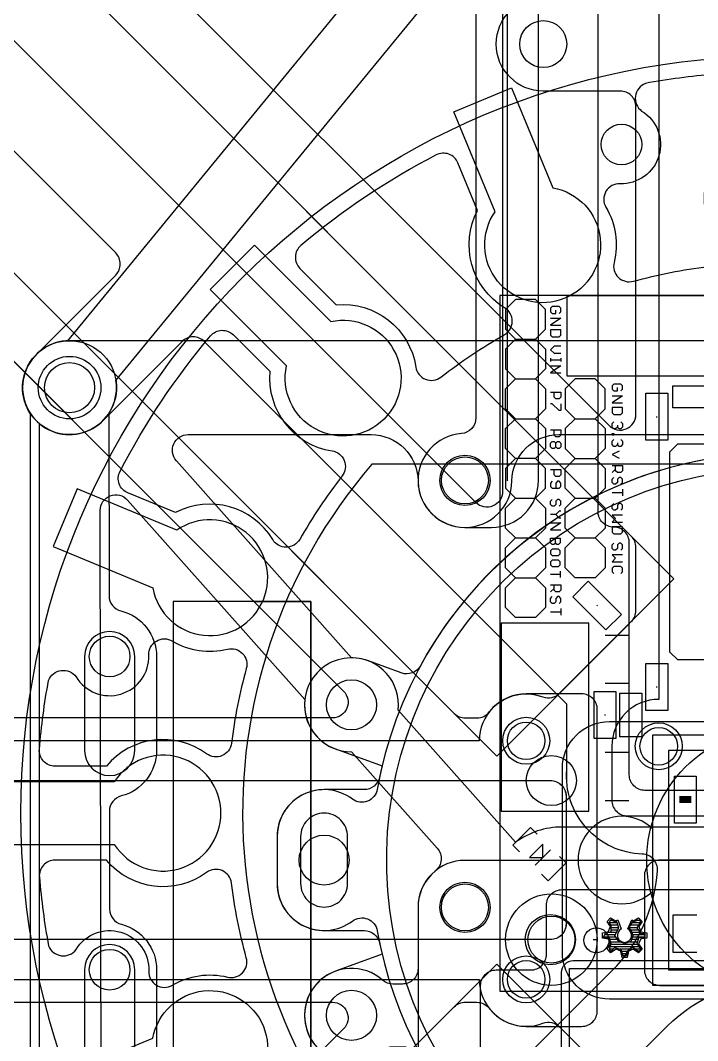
# Model space of a CAD drawing. Header units: inches. Extents: x 0 to 253, y 0 to 246.
# Drawn here: x 56.6 to 99.9, y 93.5 to 158.6 of the extents above; entities that cross this region are included whole.
import ezdxf

# ---------------------------------------------------------------- set-up
doc = ezdxf.new("R2010")
doc.units = ezdxf.units.IN
doc.header["$MEASUREMENT"] = 0
for name, color, linetype in [('2段目', 200, 'Continuous'), ('3段目', 1, 'Continuous'), ('4段目', 71, 'Continuous'), ('カバー', 6, 'Continuous'), ('カメラ', 7, 'Continuous'), ('ボールセンサ', 30, 'Continuous'), ('モーター', 1, 'Continuous'), ('基板', 4, 'Continuous'), ('穴', 3, 'Continuous'), ('部品', 2, 'Continuous')]:
    doc.layers.add(name, color=color, linetype=linetype)

# ---------------------------------------------------------------- blocks, each defined once
blk = doc.blocks.new('RECT')
blk.add_solid([(-0.5, -0.5), (0.5, -0.5), (-0.5, 0.5), (0.5, 0.5)])

msp = doc.modelspace()

# ---------------------------------------------------------------- linework, layer by layer
msp.add_lwpolyline([(94.92, 160.123, 0.414214), (95.92, 161.123), (95.92, 162.454, 0.231089), (95.535, 163.242, -0.200929), (94.4, 165.263, 0.380845), (93.407, 166.148), (83.549, 166.148, -0.142184), (83.013, 166.303), (66.774, 176.597, 0.351024), (63.047, 176.184), (57.625, 170.762, 0.414214), (57.625, 169.348), (94.213, 132.76, 0.668179), (95.92, 133.467), (95.92, 153.123, 0.414214), (94.92, 154.123), (90, 154.123, -1), (90, 160.123), (94.92, 160.123)], format="xyb")
for points in [[(85.761, 114.08, 0.231089), (86.549, 114.465, -0.329142), (89.982, 115.424, 0.295388), (91.044, 115.652), (95.627, 120.234, 0.198912), (95.92, 120.942), (95.92, 124.981, 0.198912), (95.627, 125.689), (54.089, 167.226), (42.774, 155.911), (84.311, 114.373, 0.198912), (85.019, 114.08)], [(14.391, 114.08), (12.694, 114.08, -0.231089), (11.906, 114.465, 0.366396), (8.111, 115.258, -0.606623), (6.641, 116.251, -0.071214), (13.748, 143.394, -0.522233), (15.353, 143.736, 0.507276), (18.525, 144.334, -0.517638), (20.135, 144.61), (23.683, 141.062, 0.414214), (27.925, 141.062), (36.41, 149.547, -0.414214), (37.824, 149.547, 0.517638), (41.043, 150.099, -0.517638), (42.652, 150.375), (77.24, 115.787, -0.668179), (76.533, 114.08), (21.391, 114.08, -0.414214), (20.391, 115.08), (20.391, 117.436, 1.863325), (15.391, 117.436), (15.391, 115.08, -0.414214)], [(7, 100.92), (7, 109.08, -0.414214), (8, 110.08), (90.46, 110.08, -0.414214), (91.46, 109.08), (91.46, 100.92, -0.414214), (90.46, 99.92), (8, 99.92, -0.414214)], [(97.46, 97), (101.7, 97, 0.414214), (102.7, 98), (102.7, 104, 0.414214), (101.7, 105), (97.46, 105, 0.414214), (96.46, 104), (96.46, 98, 0.414214)], [(8.74, 81.868, -0.030497), (6.641, 93.749, -0.606623), (8.111, 94.742, 0.366396), (11.906, 95.535, -0.231089), (12.694, 95.92), (76.533, 95.92, -0.668179), (77.24, 94.213), (42.652, 59.625, -0.517638), (41.043, 59.901, 0.517638), (37.824, 60.453, -0.414214), (36.41, 60.453), (27.925, 68.938, 0.414214), (23.683, 68.938), (20.135, 65.39, -0.517638), (18.525, 65.666, 0.507276), (15.353, 66.264, -0.522233), (13.748, 66.606, -0.022749), (10.637, 75.055, -0.424715), (11.322, 76.321), (16.964, 77.892, 1.863325), (15.623, 82.709), (9.981, 81.138, -0.424715)], [(95.627, 84.311), (54.796, 43.481, -0.414214), (53.382, 43.481), (43.481, 53.382, -0.414214), (43.481, 54.796), (84.311, 95.627, -0.198912), (85.019, 95.92), (85.761, 95.92, -0.231089), (86.549, 95.535, 0.329142), (89.982, 94.576, -0.295388), (91.044, 94.348), (94.348, 91.044, -0.295388), (94.576, 89.982, 0.329142), (95.535, 86.549, -0.231089), (95.92, 85.761), (95.92, 85.019, -0.198912)]]:
    msp.add_lwpolyline(points, format="xyb", close=True)
at = {"layer": '2段目'}
msp.add_lwpolyline([(85.699, 127.836), (52.321, 161.215, -0.414214), (52.321, 165.458), (61.989, 175.126, -0.351024), (68.201, 175.814), (82.225, 166.925, 0.142184), (84.902, 166.148), (86.407, 166.148, -0.414214), (87.407, 165.148), (87.407, 128.543, -0.668179)], format="xyb", close=True, dxfattribs=at)
for points in [[(105.004, 109.454), (96.5, 109.454, -0.414214), (95.5, 110.454), (95.5, 112.454), (95.5, 125.268, 0.414214), (94.5, 126.268), (94.5, 126.268, -0.414214), (93.5, 127.268), (93.5, 169.148, 0.414214)], [(91.5, 109.99), (91.5, 114.964), (68.339, 138.126, 0.414214), (66.924, 138.126), (61.854, 133.056, -1), (57.612, 137.298), (62.682, 142.369, 0.414214), (62.682, 143.783), (48.785, 157.679, 0.414214), (44.542, 157.679), (25.804, 138.941, -0.414214), (24.39, 138.941), (17.697, 145.634, 0.526966), (14.453, 145.029, 0.211181), (14.453, 64.971, 0.526966), (17.697, 64.366), (24.39, 71.059, -0.414214), (25.804, 71.059), (44.542, 52.321, 0.414214)], [(48.785, 52.321), (62.693, 66.228, 0.414214), (62.693, 67.643), (57.666, 72.669, -1), (61.909, 76.912), (66.936, 71.885, 0.414214), (68.35, 71.885), (94.393, 97.929, 0.181257), (97.299, 104.319, 0.425285), (96.332, 105.387, -0.428456), (91.5, 110.778)], [(52.321, 48.785), (97.929, 94.393, -0.197893), (105.002, 97.322, -0.198868), (112.071, 94.393), (157.679, 48.785, -0.414214)]]:
    msp.add_lwpolyline(points, format="xyb", dxfattribs=at)
at = {"layer": '3段目'}
for points in [[(105, 56.166), (127.861, 56.166, 0.414214), (130.861, 59.166), (130.861, 67.325, 0.198912), (130.568, 68.032), (128.517, 70.083, -0.668179), (129.224, 71.79), (150.212, 71.79, 0.6885), (152.212, 77.026), (152.212, 132.893, 0.69748), (150.267, 138.177), (59.733, 138.177, 0.697483), (57.788, 132.893), (57.788, 77.026, 0.6885), (59.788, 71.79), (80.776, 71.79, -0.668179), (81.483, 70.083), (79.432, 68.032, 0.198912), (79.139, 67.325), (79.139, 59.166, 0.414214), (82.139, 56.166)], [(131, 132.177), (142.695, 132.177, -0.647227), (143.442, 130.513), (132.242, 117.919, 0.447214), (129.27, 114.577), (121.763, 106.136, 0.160149), (118.796, 107.111), (105.076, 107.111), (91.204, 107.111, 0.160149), (88.237, 106.136), (80.73, 114.577, 0.447214), (77.758, 117.919), (66.558, 130.513, -0.647227), (67.305, 132.177), (79, 132.177, -0.410454), (82, 129.216, 0.98723), (88, 129.216, -0.410454), (90.999, 132.177), (119.001, 132.177, -0.410454), (122, 129.216, 0.98723), (128, 129.216, -0.410454)]]:
    msp.add_lwpolyline(points, format="xyb", close=True, dxfattribs=at)
for points in [[(81.999, 98.081, -0.414214), (80.999, 97.081), (80.395, 97.081, -0.182676), (79.733, 97.331, 2.21525), (79.733, 92.831, -0.182676), (80.395, 93.081), (80.999, 93.081, -0.414214), (81.999, 92.081), (81.999, 77.79, -0.414214), (80.999, 76.79), (62.024, 76.79, 0.028297), (61.784, 77.03), (61.692, 127.333, -0.690214), (63.439, 128), (74.769, 115.261, 0.447214), (77.741, 111.919), (83.226, 105.752, -0.42751), (83.109, 104.311, 0.226005), (81.999, 101.981), (81.999, 98.081)], [(85.999, 72.637), (85.999, 96.981, -0.414214), (86.999, 97.981), (89.204, 97.981, 0.414214), (90.204, 98.981), (90.204, 102.111, -0.414214), (91.204, 103.111), (118.794, 103.111, -0.414214), (119.794, 102.111), (119.794, 98.981, 0.414215), (120.794, 97.981), (122.999, 97.981)]]:
    msp.add_lwpolyline(points, format="xyb", dxfattribs=at)
for centre, radius in [((85, 129.254), 1.5), ((77.749, 114.919), 1.6), ((90.52, 110.08), 1.6), ((84.999, 101.981), 1.6), ((77.749, 95.081), 1.6)]:
    msp.add_circle(centre, radius, dxfattribs=at)
at = {"layer": '4段目'}
for points in [[(127.999, 71.013), (127.999, 101.981, 0.414214), (124.999, 104.981), (84.999, 104.981, 0.414214), (81.999, 101.981), (81.999, 71.013, -0.198912), (81.706, 70.306), (79.432, 68.032, 0.198912), (79.139, 67.325), (79.139, 64.739), (79.139, 59.166, 0.414214), (82.139, 56.166), (127.859, 56.166, 0.414214), (130.859, 59.166), (130.859, 67.325, 0.198912), (130.566, 68.032), (128.292, 70.306, -0.198912)], [(104.998, 98.576), (118.073, 98.576, -0.414214), (118.823, 97.826), (118.823, 79.126, -0.414214), (118.073, 78.376), (104.998, 78.376), (91.923, 78.376, -0.414214), (91.173, 79.126), (91.173, 97.826, -0.414214), (91.923, 98.576)]]:
    msp.add_lwpolyline(points, format="xyb", close=True, dxfattribs=at)
msp.add_lwpolyline([(91.673, 98.076), (118.323, 98.076), (118.323, 78.876), (91.673, 78.876)], close=True, dxfattribs=at)
for centre, radius in [((85, 129.254), 1.6), ((84.999, 101.981), 1.5), ((93.399, 99.876), 0.8)]:
    msp.add_circle(centre, radius, dxfattribs=at)
at = {"layer": 'カバー'}
for points in [[(115.62, 165.608), (115.62, 168.86), (115.62, 168.86, 0.414214), (114.62, 169.86), (105, 169.86), (95.38, 169.86, 0.414214), (94.38, 168.86), (94.38, 165.608, 0.414214), (97.38, 162.608), (97.38, 151.953), (97.38, 115.268, 0.414214), (94.38, 112.268), (94.38, 108.823), (94.38, 108.823, 0.414214), (95.38, 107.823), (105, 107.823), (114.62, 107.823, 0.414214), (115.62, 108.823), (115.62, 112.268), (115.62, 112.268, 0.414214), (112.62, 115.268), (112.62, 151.953), (112.62, 162.608, 0.414214)], [(49.225, 112.62), (12.54, 112.62, 0.414214), (9.54, 115.62), (5.995, 115.62, 0.414214), (4.995, 114.62), (4.995, 105), (4.995, 95.38, 0.414214), (5.995, 94.38), (9.54, 94.38, 0.414214), (12.54, 97.38), (49.225, 97.38), (85.91, 97.38, 0.414214), (88.91, 94.38), (92.455, 94.38, 0.414214), (93.455, 95.38), (93.455, 105), (93.455, 114.62, 0.414214), (92.455, 115.62), (88.91, 115.62, 0.414214), (85.91, 112.62)], [(49.225, 110.08), (90.455, 110.08, -0.414214), (91.455, 109.08), (91.455, 105), (91.455, 100.92, -0.414214), (90.455, 99.92), (49.225, 99.92), (7.995, 99.92, -0.414214), (6.995, 100.92), (6.995, 105), (6.995, 109.08, -0.414214), (7.995, 110.08)]]:
    msp.add_lwpolyline(points, format="xyb", close=True, dxfattribs=at)
for centre in [(88.91, 112.62), (97.38, 112.268), (88.91, 97.38)]:
    msp.add_circle(centre, 1.2, dxfattribs=at)
at = {"layer": 'カメラ'}
for points in [[(77.808, 108.894, 0.619201), (73, 106.5), (73, 103.5, 0.619201), (77.808, 101.106, -0.560348), (79.396, 100.482, 0.331688), (102.015, 79.172, -0.380901), (102.9, 78.179), (102.9, 72.179), (103.9, 72.179), (103.9, 80.024, -45.443544), (106.1, 80.024), (106.1, 72.179), (107.1, 72.179), (107.1, 78.179, -0.380901), (107.985, 79.172, 0.331688), (130.604, 100.482, -0.560348), (132.192, 101.106, 0.619201), (137, 103.5), (137, 106.5, 0.619201), (132.192, 108.894, -0.560348), (130.604, 109.518, 0.838991), (79.396, 109.518, -0.560348)], [(76, 102), (76, 102, 0.414214), (77.5, 103.5), (77.5, 106.5, 0.414214), (76, 108), (76, 108, 0.414214), (74.5, 106.5), (74.5, 103.5, 0.414214)]]:
    msp.add_lwpolyline(points, format="xyb", close=True, dxfattribs=at)
at = {"layer": 'ボールセンサ'}
for points in [[(96.288, 152.846, -0.774858), (94.906, 148.205, 0.593445), (94.008, 146.697, -0.19651), (94.527, 143.178, 0.57193), (95.76, 141.973, -0.034617), (100.536, 142.923, 0.57193), (101.215, 144.508, -0.397368), (102, 150.912), (102, 154.2, 0.439742), (100.914, 155.196, 0.023367), (96.527, 154.609, 0.58577)], [(86.924, 146.413), (84.284, 152.787), (87.98, 154.317), (90.62, 147.944, -3.406438)], [(87.532, 140.281, -0.397368), (85.807, 146.498), (84.549, 149.535, 0.439742), (83.164, 150.04, 0.055053), (74.517, 144.262, 0.439742), (74.453, 142.789), (76.778, 140.464, -0.397368), (81.861, 136.492, 0.57193), (83.462, 135.851, -0.034627), (87.512, 138.557, 0.57193)], [(73.6, 136.572), (68.722, 141.45), (71.55, 144.278), (76.428, 139.4, -3.406438)], [(72.719, 125.468, 0.397368), (66.502, 127.193), (63.465, 128.451, -0.439742), (62.96, 129.836, -0.055053), (68.738, 138.483, -0.439742), (70.211, 138.547), (72.536, 136.222, 0.397368), (76.508, 131.139, -0.57193), (77.149, 129.538, 0.034627), (74.443, 125.488, -0.57193)], [(130.945, 130.294), (79.055, 130.294, 2.177739)], [(66.586, 126.076), (60.213, 128.715), (58.682, 125.02), (65.056, 122.38, 3.406438)], [(60.154, 116.712, 0.774858), (64.795, 118.094, -0.593445), (66.303, 118.992, 0.19651), (69.822, 118.473, -0.57193), (71.027, 117.24, 0.034617), (70.077, 112.464, -0.57193), (68.492, 111.785, 0.397368), (62.088, 111), (58.8, 111, -0.439742), (57.804, 112.086, -0.023367), (58.391, 116.473, -0.58577)], [(62.593, 110), (55.695, 110), (55.695, 106), (62.593, 106, 3.406438)], [(60.154, 99.288, -0.774858), (64.795, 97.906, 0.593445), (66.303, 97.008, -0.19651), (69.822, 97.527, 0.57193), (71.027, 98.76, -0.034617), (70.077, 103.536, 0.57193), (68.492, 104.215, -0.397368), (62.088, 105), (58.8, 105, 0.439742), (57.804, 103.914, 0.023367), (58.391, 99.527, 0.58577)], [(66.587, 89.924), (60.213, 87.284), (58.683, 90.98), (65.056, 93.62, -3.406438)]]:
    msp.add_lwpolyline(points, format="xyb", close=True, dxfattribs=at)
for centre, radius in [((105, 108), 48.376), ((94.999, 150.704), 1.3), ((62.296, 118.001), 1.3), ((62.296, 97.999), 1.3)]:
    msp.add_circle(centre, radius, dxfattribs=at)
at = {"layer": 'モーター'}
for points in [[(48.431, 161.569), (54.089, 167.226), (98.354, 122.961), (92.696, 117.304), (87.039, 111.646), (42.774, 155.911), (48.431, 161.569), (42.774, 155.911), (38.531, 160.153), (44.189, 165.811), (49.847, 171.469), (54.089, 167.226)], [(48.431, 48.431), (54.089, 42.774), (98.354, 87.039), (92.696, 92.696), (87.039, 98.354), (42.774, 54.089), (48.431, 48.431), (42.774, 54.089), (38.531, 49.847), (44.189, 44.189), (49.847, 38.531), (54.089, 42.774)]]:
    msp.add_lwpolyline(points, close=True, dxfattribs=at)
at = {"layer": '基板'}
for p, q in [((90.469, 137.068), (90.469, 136.848)), ((90.469, 136.958), (91.13, 136.958)), ((91.13, 137.068), (91.13, 136.848)), ((97.22, 133.321), (97.281, 133.321)), ((90.469, 131.624), (90.579, 131.734)), ((90.579, 131.734), (90.689, 131.734)), ((90.689, 131.734), (90.8, 131.624)), ((90.469, 131.404), (90.469, 131.624)), ((90.579, 131.294), (90.469, 131.404)), ((90.689, 131.294), (90.579, 131.294)), ((90.8, 131.404), (90.689, 131.294)), ((94.626, 129.976), (94.406, 129.756)), ((94.406, 128.48), (95.067, 128.48)), ((95.067, 128.7), (95.067, 128.259)), ((90.469, 123.253), (91.079, 123.253)), ((91.079, 123.456), (91.079, 123.05)), ((90.689, 122.356), (90.469, 122.136)), ((93.419, 121.234), (93.463, 121.278)), ((90.469, 120.86), (91.13, 120.86)), ((91.13, 121.08), (91.13, 120.639)), ((93.961, 119.377), (95.461, 119.377)), ((95.461, 116.277), (93.961, 116.277)), ((97.281, 116.049), (97.22, 116.049)), ((93.918, 114.271), (93.979, 114.271)), ((93.961, 111.884), (95.461, 111.884)), ((95.461, 108.784), (93.961, 108.784)), ((90.465, 105.664), (89.97, 105.169)), ((89.97, 105.169), (89.475, 104.674)), ((94.432, 101.139), (94.279, 101.139)), ((96.159, 101.139), (95.956, 101.139)), ((94.686, 100.377), (94.178, 100.377)), ((94.736, 100.987), (94.241, 100.987)), ((94.787, 100.834), (94.317, 100.834)), ((94.762, 100.53), (94.33, 100.53)), ((96.083, 100.834), (95.575, 100.834)), ((96.083, 100.53), (95.608, 100.53)), ((96.184, 100.377), (95.659, 100.377)), ((96.184, 100.987), (95.676, 100.987)), ((95.981, 100.682), (96.235, 100.301)), ((87.599, 99.92), (87.853, 99.92)), ((93.187, 99.92), (93.441, 99.92)), ((94.652, 100.072), (93.835, 100.072)), ((94.609, 100.225), (93.911, 100.225)), ((94.753, 99.92), (94.245, 99.92)), ((94.914, 99.768), (94.296, 99.768)), ((96.015, 99.768), (95.524, 99.768)), ((96.066, 99.92), (95.642, 99.92)), ((96.489, 100.072), (95.693, 100.072)), ((96.489, 100.225), (95.71, 100.225)), ((96.108, 100.047), (95.981, 99.666)), ((96.489, 100.047), (96.108, 100.047)), ((96.235, 100.301), (96.489, 100.301)), ((96.489, 100.301), (96.489, 100.047)), ((94.482, 99.31), (94.211, 99.31)), ((96.116, 99.463), (94.262, 99.463)), ((96.015, 99.615), (94.313, 99.615)), ((95.575, 99.31), (94.889, 99.31)), ((95.727, 99.412), (95.346, 99.158)), ((96.108, 99.158), (95.727, 99.412)), ((96.218, 99.31), (95.879, 99.31)), ((95.981, 99.666), (96.235, 99.285)), ((96.235, 99.285), (96.108, 99.158)), ((95.346, 99.006), (95.058, 99.006))]:
    msp.add_line(p, q, dxfattribs=at)
msp.add_lwpolyline([(75.156, 88.49), (71.621, 88.49, 0.198912), (71.444, 88.417), (40.652, 57.625, -0.414214), (37.824, 57.625), (27.218, 68.23, 0.414214), (22.976, 68.23), (18.135, 63.39, -0.523448), (14.9, 63.975, -0.216949), (14.9, 146.025, -0.523448), (18.135, 146.61), (22.976, 141.77, 0.414214), (27.218, 141.77), (37.824, 152.375, -0.414214), (40.652, 152.375), (71.444, 121.583, 0.198912), (71.621, 121.51), (75.156, 121.51)], format="xyb", close=True, dxfattribs=at)
for points in [[(122.778, 141.068), (87.218, 141.068), (87.218, 96.618), (122.778, 96.618)], [(100.688, 141.065), (100.688, 135.91), (91.528, 135.91), (91.528, 141.065)], [(90.469, 138.86), (90.469, 138.529), (90.579, 138.419), (91.02, 138.419), (91.13, 138.529), (91.13, 138.86)], [(101.291, 135.291), (101.291, 133.891), (98.291, 133.891), (98.291, 135.291)], [(96.551, 134.821), (97.951, 134.821), (97.951, 131.821), (96.551, 131.821)], [(94.406, 133.907), (94.406, 133.576), (94.516, 133.466), (94.957, 133.466), (95.067, 133.576), (95.067, 133.907)], [(91.13, 131.624), (91.13, 131.404), (91.02, 131.294), (90.91, 131.294), (90.8, 131.404), (90.8, 131.624), (90.91, 131.734), (91.02, 131.734)], [(94.516, 132.242), (94.516, 132.132), (94.406, 132.132), (94.406, 132.242)], [(98.098, 118.285), (98.098, 131.085), (98.598, 131.585), (111.398, 131.585), (111.898, 131.085), (111.898, 118.285), (111.398, 117.785), (98.598, 117.785)], [(94.406, 126.287), (94.406, 125.956), (94.516, 125.846), (94.957, 125.846), (95.067, 125.956), (95.067, 126.287)], [(92.044, 123.034), (91.409, 123.669), (91.409, 124.939), (92.044, 125.574), (93.314, 125.574), (93.949, 124.939), (93.949, 123.669), (93.314, 123.034)], [(91.079, 124.758), (90.978, 124.86), (90.571, 124.86), (90.469, 124.758), (90.469, 124.555), (90.571, 124.453), (90.978, 124.453), (91.079, 124.555)], [(91.079, 124.056), (90.978, 124.158), (90.571, 124.158), (90.469, 124.056), (90.469, 123.853), (90.571, 123.751), (90.978, 123.751), (91.079, 123.853)], [(88.234, 120.494), (87.599, 121.129), (87.599, 122.399), (88.234, 123.034), (89.504, 123.034), (90.139, 122.399), (90.139, 121.129), (89.504, 120.494)], [(91.885, 121.822), (92.875, 122.812), (94.997, 120.69), (94.007, 119.7)], [(66.356, 88.49), (75.156, 88.49), (75.156, 121.51), (66.356, 121.51)], [(87.312, 108.125), (92.912, 108.125), (92.912, 120.125), (87.312, 120.125)], [(97.951, 114.549), (96.551, 114.549), (96.551, 117.549), (97.951, 117.549)], [(93.249, 115.771), (94.649, 115.771), (94.649, 112.771), (93.249, 112.771)], [(96.3, 115.671), (96.3, 112.871), (94.9, 112.871), (94.9, 115.671)], [(112.998, 106.977), (112.998, 103.023), (112.998, 97), (96.998, 97), (96.998, 103.023), (96.998, 106.977), (96.998, 113), (112.998, 113)], [(97.998, 112), (97.998, 98), (111.998, 98), (111.998, 112)], [(98.378, 110.368), (99.778, 110.368), (99.778, 107.368), (98.378, 107.368)], [(89.97, 106.017), (89.122, 105.169), (89.97, 105.169)], [(96.108, 101.19), (96.235, 101.063), (95.981, 100.682), (95.473, 100.682), (95.727, 101.063)]]:
    msp.add_lwpolyline(points, close=True, dxfattribs=at)
for points in [[(89.504, 138.274), (90.139, 138.909), (90.139, 140.179), (89.504, 140.814), (88.234, 140.814), (87.599, 140.179), (87.599, 138.909), (88.234, 138.274), (89.504, 138.274), (90.139, 137.639), (90.139, 136.369), (89.504, 135.734), (90.139, 135.099), (90.139, 133.829), (89.504, 133.194)], [(91.02, 139.916), (91.13, 140.026), (91.13, 140.247), (91.02, 140.357), (90.579, 140.357), (90.469, 140.247), (90.469, 140.026), (90.579, 139.916), (90.8, 139.916), (90.8, 140.136)], [(90.469, 139.608), (91.13, 139.608), (90.469, 139.168), (91.13, 139.168)], [(88.234, 138.274), (87.599, 137.639), (87.599, 136.369), (88.234, 135.734), (89.504, 135.734)], [(91.13, 137.817), (90.689, 137.817), (90.469, 137.596), (90.689, 137.376), (91.13, 137.376)], [(90.469, 136.569), (91.13, 136.569), (90.469, 136.129), (91.13, 136.129)], [(88.234, 133.194), (87.599, 133.829), (87.599, 135.099), (88.234, 135.734)], [(93.314, 133.194), (93.949, 133.829), (93.949, 135.099), (93.314, 135.734), (92.044, 135.734), (91.409, 135.099), (91.409, 133.829), (92.044, 133.194), (93.314, 133.194), (93.949, 132.559), (93.949, 131.289), (93.314, 130.654), (93.949, 130.019), (93.949, 128.749), (93.314, 128.114)], [(90.469, 134.896), (91.13, 134.896), (91.13, 134.565), (91.02, 134.455), (90.8, 134.455), (90.689, 134.565), (90.689, 134.896)], [(94.957, 134.963), (95.067, 135.073), (95.067, 135.294), (94.957, 135.404), (94.516, 135.404), (94.406, 135.294), (94.406, 135.073), (94.516, 134.963), (94.737, 134.963), (94.737, 135.183)], [(94.406, 134.655), (95.067, 134.655), (94.406, 134.215), (95.067, 134.215)], [(91.13, 134.147), (91.13, 133.707), (91.02, 133.707), (90.579, 134.147), (90.469, 134.147)], [(88.234, 130.654), (87.599, 131.289), (87.599, 132.559), (88.234, 133.194), (89.504, 133.194), (90.139, 132.559), (90.139, 131.289), (89.504, 130.654)], [(92.044, 133.194), (91.409, 132.559), (91.409, 131.289), (92.044, 130.654), (93.314, 130.654)], [(94.737, 132.77), (94.737, 132.66), (94.626, 132.55), (94.516, 132.55), (94.406, 132.66), (94.406, 132.881), (94.516, 132.991)], [(94.957, 132.991), (95.067, 132.881), (95.067, 132.66), (94.957, 132.55), (94.847, 132.55), (94.737, 132.66)], [(90.469, 132.483), (91.13, 132.483), (91.13, 132.152), (91.02, 132.042), (90.8, 132.042), (90.689, 132.152), (90.689, 132.483)], [(94.737, 131.648), (94.737, 131.538), (94.626, 131.427), (94.516, 131.427), (94.406, 131.538), (94.406, 131.758), (94.516, 131.868)], [(94.957, 131.868), (95.067, 131.758), (95.067, 131.538), (94.957, 131.427), (94.847, 131.427), (94.737, 131.538)], [(94.847, 131.12), (94.406, 130.899), (94.847, 130.679)], [(89.504, 128.114), (90.139, 128.749), (90.139, 130.019), (89.504, 130.654), (88.234, 130.654), (87.599, 130.019), (87.599, 128.749), (88.234, 128.114), (89.504, 128.114), (90.139, 127.479), (90.139, 126.209), (89.504, 125.574)], [(92.044, 128.114), (91.409, 128.749), (91.409, 130.019), (92.044, 130.654)], [(90.469, 129.943), (91.13, 129.943), (91.13, 129.612), (91.02, 129.502), (90.8, 129.502), (90.689, 129.612), (90.689, 129.943)], [(94.406, 130.197), (95.067, 130.197), (95.067, 129.866), (94.957, 129.756), (94.737, 129.756), (94.626, 129.866), (94.626, 130.197)], [(90.579, 129.194), (90.469, 129.084), (90.469, 128.864), (90.579, 128.754), (91.02, 128.754), (91.13, 128.864), (91.13, 129.084), (91.02, 129.194), (90.91, 129.194), (90.8, 129.084), (90.8, 128.754)], [(94.957, 129.008), (95.067, 129.118), (95.067, 129.338), (94.957, 129.448), (94.847, 129.448), (94.737, 129.338), (94.737, 129.118), (94.626, 129.008), (94.516, 129.008), (94.406, 129.118), (94.406, 129.338), (94.516, 129.448)], [(88.234, 125.574), (87.599, 126.209), (87.599, 127.479), (88.234, 128.114)], [(91.02, 127.597), (91.13, 127.707), (91.13, 127.928), (91.02, 128.038), (90.91, 128.038), (90.8, 127.928), (90.8, 127.707), (90.689, 127.597), (90.579, 127.597), (90.469, 127.707), (90.469, 127.928), (90.579, 128.038)], [(92.044, 125.574), (91.409, 126.209), (91.409, 127.479), (92.044, 128.114), (93.314, 128.114), (93.949, 127.479), (93.949, 126.209), (93.314, 125.574)], [(94.957, 127.343), (95.067, 127.453), (95.067, 127.674), (94.957, 127.784), (94.847, 127.784), (94.737, 127.674), (94.737, 127.453), (94.626, 127.343), (94.516, 127.343), (94.406, 127.453), (94.406, 127.674), (94.516, 127.784)], [(91.13, 127.289), (91.02, 127.289), (90.8, 127.069)], [(91.13, 126.849), (91.02, 126.849), (90.8, 127.069), (90.469, 127.069)], [(90.469, 126.541), (91.13, 126.541), (90.469, 126.1), (91.13, 126.1)], [(95.067, 127.035), (94.406, 127.035), (94.626, 126.815), (94.406, 126.595), (95.067, 126.595)], [(88.234, 123.034), (87.599, 123.669), (87.599, 124.939), (88.234, 125.574), (89.504, 125.574), (90.139, 124.939), (90.139, 123.669), (89.504, 123.034)], [(90.774, 125.256), (90.673, 125.155), (90.571, 125.155), (90.469, 125.256), (90.469, 125.561), (91.079, 125.561), (91.079, 125.256), (90.978, 125.155), (90.876, 125.155), (90.774, 125.256), (90.774, 125.561)], [(94.957, 124.803), (95.067, 124.913), (95.067, 125.134), (94.957, 125.244), (94.847, 125.244), (94.737, 125.134), (94.737, 124.913), (94.626, 124.803), (94.516, 124.803), (94.406, 124.913), (94.406, 125.134), (94.516, 125.244)], [(95.067, 124.495), (94.406, 124.495), (94.626, 124.275), (94.406, 124.055), (95.067, 124.055)], [(94.957, 123.306), (95.067, 123.416), (95.067, 123.637), (94.957, 123.747), (94.516, 123.747), (94.406, 123.637), (94.406, 123.416), (94.516, 123.306)], [(90.469, 122.577), (91.13, 122.577), (91.13, 122.246), (91.02, 122.136), (90.8, 122.136), (90.689, 122.246), (90.689, 122.577)], [(91.02, 121.388), (91.13, 121.498), (91.13, 121.718), (91.02, 121.828), (90.91, 121.828), (90.8, 121.718), (90.8, 121.498), (90.689, 121.388), (90.579, 121.388), (90.469, 121.498), (90.469, 121.718), (90.579, 121.828)], [(89.617, 106.654), (89.192, 107.078), (88.061, 105.947), (88.485, 105.522)], [(91.031, 105.24), (91.455, 104.815), (90.324, 103.684), (89.899, 104.108)], [(95.397, 100.606), (95.651, 101.19), (95.778, 101.114), (96.083, 101.317), (96.311, 101.088), (96.108, 100.758), (96.235, 100.428), (96.616, 100.352), (96.616, 100.022), (96.235, 99.971), (96.083, 99.641), (96.311, 99.31), (96.083, 99.082), (95.752, 99.31), (95.448, 99.183), (95.371, 98.777), (95.041, 98.777), (94.965, 99.183), (94.66, 99.31), (94.305, 99.082), (94.076, 99.31), (94.305, 99.641), (94.178, 99.945), (93.797, 100.022), (93.797, 100.352), (94.152, 100.428), (94.305, 100.758), (94.076, 101.088), (94.305, 101.317), (94.609, 101.114), (94.762, 101.19), (94.99, 100.606)], [(94.838, 100.682), (94.711, 101.063), (94.584, 101.063), (94.33, 101.19), (94.203, 101.063), (94.33, 100.809), (94.33, 100.428), (93.949, 100.301), (93.822, 100.047), (94.203, 100.047), (94.33, 99.666), (94.203, 99.285), (94.33, 99.158), (94.584, 99.412), (94.965, 99.285), (95.092, 98.904), (95.346, 98.904), (95.346, 99.158), (95.007, 99.158)], [(99.807, 99.101), (98.307, 99.101), (98.307, 101.501), (99.807, 101.501)], [(95.473, 100.682), (95.6, 100.555), (95.727, 100.174), (95.6, 99.793), (95.219, 99.666), (94.838, 99.793), (94.584, 100.174), (94.838, 100.682), (94.33, 100.682)]]:
    msp.add_lwpolyline(points, dxfattribs=at)
for centre, radius in [((104.998, 105), 8.382), ((90.52, 99.92), 2.921), ((90.52, 99.92), 1.5)]:
    msp.add_circle(centre, radius, dxfattribs=at)
at = {"layer": '基板', "linetype": 'Continuous'}
msp.add_circle((90.52, 99.92), 1.5, dxfattribs=at)
at = {"layer": '基板'}
for centre, radius, start, end in [((95.021, 105), 2.796, 45, 315), ((95.194, 100.199), 0.454, 116.5651, 63.4349)]:
    msp.add_arc(centre, radius, start, end, dxfattribs=at)
at = {"layer": '穴'}
for centre, radius in [((90, 157.122), 1.5), ((59.733, 135.177), 1.6), ((88.915, 112.62), 1.5), ((97.38, 112.268), 1.5), ((88.915, 97.38), 1.5)]:
    msp.add_circle(centre, radius, dxfattribs=at)
at = {"layer": '部品'}
msp.add_line((87.7, 169.254), (87.7, 129.215), dxfattribs=at)
for points in [[(84.476, 168.478), (59.605, 138.174, 2.618034), (62.697, 135.637), (83.927, 161.504, -0.704274), (85.7, 160.87), (85.7, 133.243, -0.392394), (84.775, 132.246, 0.963154), (85, 126.254), (86.7, 126.254, 0.414214), (89.7, 129.254), (89.7, 166.609, -0.182676), (89.95, 167.27, 1.474823), (84.702, 169.148, -0.182676)], [(63.044, 100.904, -0.342209), (65.296, 97.999), (65.296, 91.999, -0.340409), (63.063, 89.098, 0.340916), (62.318, 88.13), (62.34, 76.368, -1.79163), (57.233, 76.363), (57.233, 133.519, -1.861295), (62.236, 133.523), (62.257, 121.882, 0.344322), (63.017, 120.913, -0.34483), (65.296, 118.001), (65.296, 112.001, -0.343028), (63.036, 109.094, 0.343536), (62.282, 108.123), (62.293, 101.871, 0.341702)], [(63.896, 112.001), (63.896, 118.001, 1), (60.696, 118.001), (60.696, 112.001, 1)], [(115.775, 96.118), (94.225, 96.118, -0.414214), (91.225, 99.118), (91.225, 110.845, -0.414214), (94.225, 113.845), (115.775, 113.845, -0.414215), (118.775, 110.845), (118.775, 99.118, -0.414212)], [(60.696, 97.999), (60.696, 91.999, 1), (63.896, 91.999), (63.896, 97.999, 1)]]:
    msp.add_lwpolyline(points, format="xyb", close=True, dxfattribs=at)
msp.add_lwpolyline([(104.996, 131, 0.27488), (82.151, 117.414, -0.371258), (80.931, 116.952), (78.825, 117.718, 1.00969), (76.719, 112.1), (79.701, 111.015, 0.007078), (79.541, 110.296, -0.355329), (78.562, 109.5), (75.996, 109.5, 0.414214), (72.996, 106.5), (72.996, 103.5, 0.414214), (75.996, 100.5), (78.562, 100.5, -0.355329), (79.541, 99.704, 0.007078), (79.701, 98.985), (76.719, 97.9, 1.00969), (78.825, 92.282)], format="xyb", dxfattribs=at)
for centre, radius in [((59.733, 135.177), 2), ((77.749, 114.919), 1.6), ((76, 105), 1.6), ((90.456, 99.92), 1.6), ((77.749, 95.081), 1.6)]:
    msp.add_circle(centre, radius, dxfattribs=at)

# ---------------------------------------------------------------- block references
at = {"layer": '基板', "xscale": 0.4572, "yscale": 0.762, "rotation": 89.99999999999999}
msp.add_blockref('RECT', (99.078, 108.868), dxfattribs=at)

doc.saveas('drawing.dxf')
